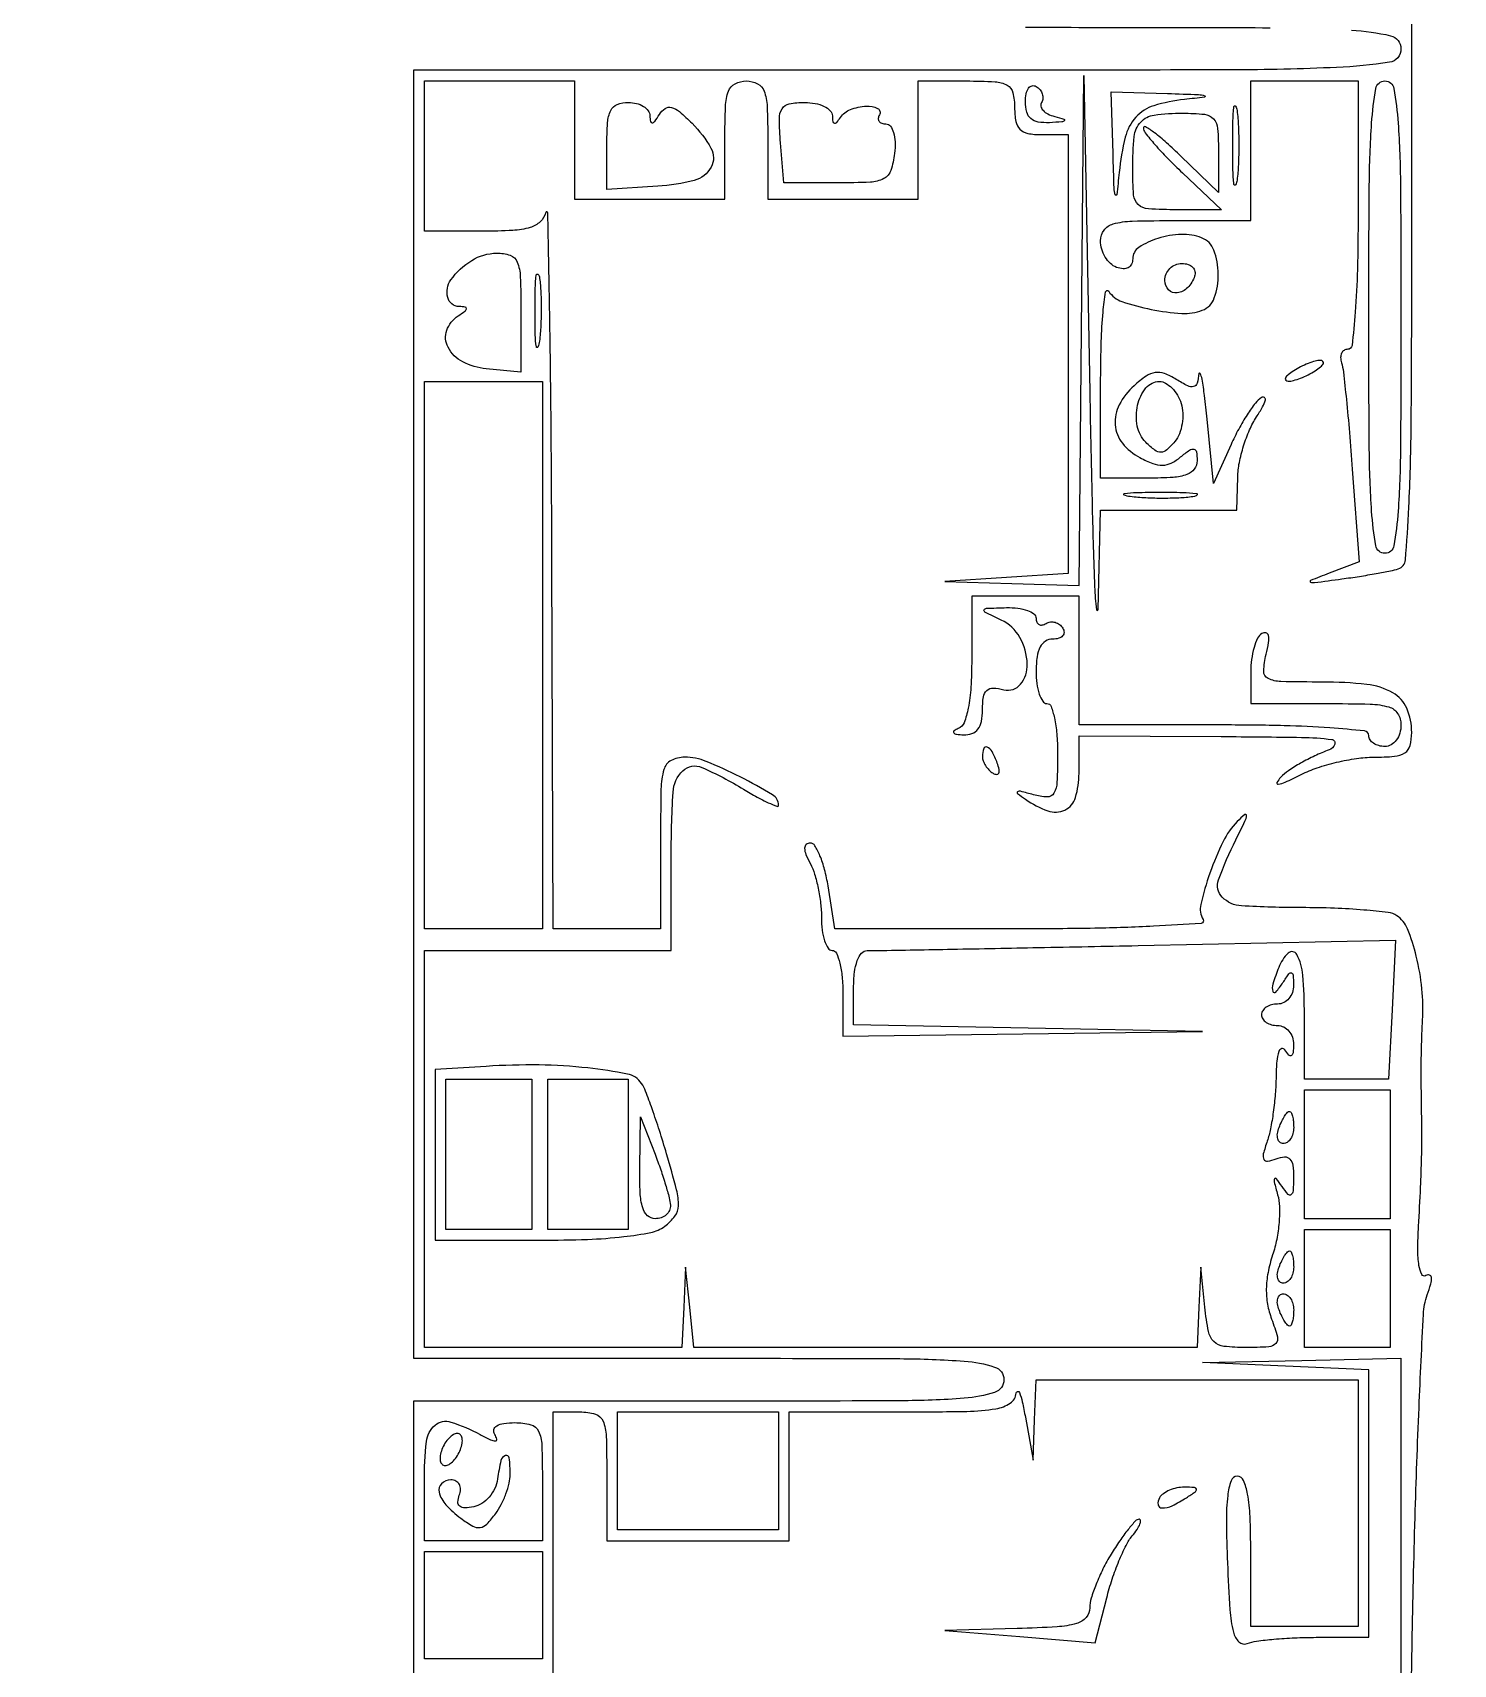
# Model space of a CAD drawing. Extents: x 23 to 255, y 40 to 184.
# Drawn here: x 23.39 to 34.59, y 154.69 to 167.55 of the extents above; entities that cross this region are included whole.
import ezdxf

# ---------------------------------------------------------------- set-up
doc = ezdxf.new("R2010")
doc.units = 0
doc.header["$MEASUREMENT"] = 0

msp = doc.modelspace()

# ---------------------------------------------------------------- linework, layer by layer
for points in [[(207.919475, 175.632891, 0.000007), (191.762556, 175.634099, 0.00002)], [(173.0434, 175.634494, 0.000013), (151.49745, 175.633531)], [(49.932728, 162.472053, 0.000008), (49.952466, 164.319505, 0.000321)], [(31.2174, 167.5926, -0.000802), (33.148325, 167.589503, -0.013469)], [(34.2207, 152.3223), (34.266583, 154.8603, -0.002551), (34.289472, 155.847599, -0.003781), (34.320489, 156.712564, -0.001721), (34.355009, 157.448883, -0.073847), (34.38566, 157.601879, 0.018443), (34.413005, 157.68776, 0.085546), (34.41822, 157.739371, 0.318534), (34.403188, 157.757707, 0.208157), (34.375022, 157.753648, -0.442233), (34.342034, 157.763105, -0.077804), (34.320291, 157.832515, -0.038304), (34.311179, 157.959368, -0.013402), (34.316973, 158.142269, 0.003019), (34.33314, 158.450342, 0.006733), (34.340867, 158.684926, 0.006629), (34.342337, 158.921844, 0.00284), (34.338308, 159.23835, -0.005893), (34.337488, 159.36205, -0.003669), (34.339301, 159.507087, -0.003681), (34.343192, 159.650113, -0.006661), (34.348798, 159.7671, 0.040766), (34.343777, 160.014572, 0.035321), (34.299229, 160.270433, 0.035149), (34.229146, 160.486783, 0.150832), (34.144642, 160.590655, 0.117612), (34.078247, 160.615215, 0.008905), (33.886263, 160.634932, 0.011884), (33.653773, 160.649077, 0.008757), (33.39585, 160.654105, -0.013257), (32.921136, 160.667632, -0.188263), (32.769462, 160.736674, -0.287385), (32.74024, 160.872595, -0.029474), (32.876296, 161.188351, 0.004144), (32.948521, 161.335051, 0.093297), (32.960749, 161.380442, 0.665414), (32.947088, 161.387444, 0.023093), (32.887409, 161.3322, 0.080375), (32.775947, 161.175207, 0.030604), (32.672155, 160.926809, 0.026072), (32.600135, 160.678665, 0.198527), (32.619306, 160.561082, -0.565164), (32.603395, 160.530162, -0.003588), (32.227667, 160.50776, -0.008548), (31.764575, 160.491416, -0.004546), (31.190905, 160.4862), (29.716225, 160.4862), (29.662113, 160.8246, 0.023466), (29.63509, 160.954249, 0.035414), (29.598464, 161.063595, 0.038839), (29.558304, 161.142334, 0.261078), (29.521424, 161.163, 0.183112), (29.49036, 161.151229, 0.216407), (29.477651, 161.12278, 0.096338), (29.487625, 161.073119, 0.025285), (29.522423, 160.999362, -0.04912), (29.55606, 160.918279, -0.022735), (29.584274, 160.807605, -0.022262), (29.603587, 160.687653, -0.028787), (29.61, 160.576362, 0.030934), (29.616153, 160.477001, 0.047939), (29.634851, 160.393188, 0.06123), (29.662076, 160.334998, 0.258241), (29.6946, 160.317, -0.295869), (29.727351, 160.295761, -0.04382), (29.754349, 160.217595, -0.037669), (29.773076, 160.108287, -0.023598), (29.7792, 159.9786), (29.7792, 159.6402), (31.19625, 159.659103), (32.6133, 159.678005), (31.23855, 159.703498), (29.8638, 159.728991), (29.8638, 160.022996, -0.028492), (29.870718, 160.144305, -0.058307), (29.89245, 160.236943, -0.087695), (29.926194, 160.295627, -0.225749), (29.96955, 160.315509, 0.008086), (30.050456, 160.315677, 0.000077), (30.640666, 160.326536, 0.000258), (31.319853, 160.339488, 0.000167), (32.1057, 160.355143), (34.1361, 160.396268), (34.107731, 159.849034), (34.079363, 159.3018), (33.748181, 159.3018), (33.417, 159.3018), (33.417, 159.8094, 0.019548), (33.404759, 160.122373, 0.104934), (33.356689, 160.285067, 0.493559), (33.289702, 160.295702, 0.111678), (33.214551, 160.183181, 0.014739), (33.16859, 160.051971, 0.145461), (33.167516, 159.994127, 0.596797), (33.191547, 159.988644, 0.036337), (33.2478, 160.0632, -0.011213), (33.295467, 160.133453, -0.309569), (33.315319, 160.140739, -0.327416), (33.328402, 160.124866, -0.011938), (33.331105, 160.04205, -0.08452), (33.321987, 159.985513, -0.094034), (33.294743, 159.93749, -0.101436), (33.253802, 159.905383, -0.116238), (33.2055, 159.894, 0.064853), (33.156986, 159.887681, 0.082425), (33.115877, 159.869149, 0.098894), (33.088377, 159.841663, 0.148195), (33.0786, 159.8094, 0.148195), (33.088377, 159.777137, 0.098894), (33.115877, 159.749651, 0.082425), (33.156986, 159.731119, 0.064853), (33.2055, 159.7248, -0.116238), (33.253802, 159.713417, -0.101436), (33.294743, 159.68131, -0.094034), (33.321987, 159.633287, -0.08452), (33.331105, 159.57675, -0.020782), (33.327771, 159.510534, -0.229807), (33.31443, 159.488461, -0.37413), (33.294629, 159.491264, -0.03708), (33.263585, 159.532957, 0.339572), (33.237735, 159.542398, 0.241238), (33.214828, 159.519828, 0.059793), (33.199247, 159.442953, 0.017182), (33.193635, 159.321457, -0.017239), (33.187387, 159.186524, -0.013885), (33.171661, 159.042169, -0.014113), (33.149645, 158.90955, -0.034589), (33.124059, 158.814093, 0.01785), (33.093208, 158.712684, 0.185401), (33.097781, 158.670106, 0.331116), (33.126779, 158.655824, 0.046169), (33.195304, 158.675094, -0.076851), (33.260479, 158.68919, -0.224639), (33.302067, 158.672467, -0.155319), (33.325239, 158.623034, -0.03418), (33.331105, 158.528301, -0.011372), (33.327966, 158.421008, -0.213523), (33.312966, 158.391675, -0.404628), (33.289077, 158.39387, -0.024851), (33.240963, 158.4558, 0.012348), (33.195178, 158.517873, 0.542229), (33.181681, 158.516749, 0.188752), (33.178731, 158.492461, 0.00554), (33.206081, 158.391022, -0.061928), (33.220274, 158.297576, -0.027433), (33.216797, 158.172639, -0.026639), (33.19852, 158.039013, -0.032405), (33.166783, 157.916758, 0.031525), (33.130204, 157.77686, 0.04415), (33.11674, 157.648448, 0.047647), (33.126305, 157.527619, 0.047311), (33.158567, 157.410486, -0.022688), (33.204114, 157.272095, -0.258441), (33.191287, 157.2181, -0.197189), (33.135313, 157.191586, -0.013247), (32.954713, 157.1868, -0.027197), (32.782356, 157.196182, -0.168847), (32.70354, 157.233605, -0.152382), (32.660604, 157.314, -0.020968), (32.632628, 157.50405), (32.599443, 157.8213), (32.585222, 157.50405), (32.571, 157.1868), (30.588007, 157.1868), (28.605014, 157.1868), (28.571828, 157.50405), (28.538643, 157.8213), (28.524422, 157.50405), (28.5102, 157.1868), (27.495, 157.1868), (26.4798, 157.1868), (26.4798, 158.7519), (26.4798, 160.317), (27.4527, 160.317), (28.4256, 160.317), (28.4256, 161.0361, -0.013733), (28.44007, 161.562839, -0.189338), (28.518039, 161.733216, -0.30536), (28.667326, 161.759556, -0.032371), (28.99665, 161.586927, 0.01055), (29.102145, 161.525621, 0.019405), (29.190833, 161.480957, 0.017082), (29.258812, 161.452731, 0.523856), (29.2716, 161.461587, 0.264602), (29.225082, 161.543333, 0.016023), (28.968812, 161.684687, 0.022262), (28.701967, 161.80626, 0.095619), (28.53135, 161.839484, 0.121422), (28.424885, 161.81343, 0.206577), (28.368089, 161.74344, 0.063812), (28.345121, 161.588154, 0.004847), (28.341, 161.163), (28.341, 160.4862), (27.918, 160.4862), (27.495, 160.4862), (27.485186, 163.38375, 0.00127), (27.478661, 164.484865, 0.002293), (27.46689, 165.386655, 0.000828), (27.452518, 166.131383, 0.870468), (27.436683, 166.13325, -0.142739), (27.393071, 166.060358, -0.11525), (27.313506, 166.014953, -0.059277), (27.176972, 165.991422, -0.013064), (26.938897, 165.9852), (26.4798, 165.9852), (26.4798, 166.5774), (26.4798, 167.1696), (27.072, 167.1696), (27.6642, 167.1696), (27.6642, 166.7043), (27.6642, 166.239), (28.2564, 166.239), (28.8486, 166.239), (28.8486, 166.7043, -0.009792), (28.853803, 166.969956, -0.077556), (28.877441, 167.090287, -0.189837), (28.928619, 167.148172, -0.118451), (29.0178, 167.1696, -0.118451), (29.106981, 167.148172, -0.189837), (29.158159, 167.090287, -0.077556), (29.181797, 166.969956, -0.009792), (29.187, 166.7043), (29.187, 166.239), (29.7792, 166.239), (30.3714, 166.239), (30.3714, 166.7043), (30.3714, 167.1696), (30.7521, 167.1696, -0.012699), (30.978818, 167.163841, -0.114574), (31.07358, 167.1367, -0.210352), (31.118789, 167.077112, -0.058662), (31.1328, 166.9581, 0.045527), (31.142592, 166.850784, 0.152009), (31.1751, 166.7889, 0.152009), (31.236984, 166.756392, 0.045527), (31.3443, 166.7466), (31.5558, 166.7466), (31.5558, 165.016522), (31.5558, 163.286444), (31.06935, 163.255918), (30.5829, 163.225393), (31.11165, 163.209397), (31.6404, 163.1934), (31.659624, 165.20265), (31.678848, 167.2119), (31.725, 164.7162, 0.001232), (31.744075, 163.805981, 0.003681), (31.763242, 163.183486, 0.021732), (31.778049, 163.00243, 0.927857), (31.790376, 163.00305), (31.8096, 163.7856), (32.346626, 163.7856), (32.883651, 163.7856), (32.891052, 164.045896, -0.042192), (32.904115, 164.161252, -0.026401), (32.937741, 164.293009, -0.026425), (32.984971, 164.420217, -0.04295), (33.039602, 164.521612, 0.017717), (33.087554, 164.600778, 0.064525), (33.109323, 164.655234, 0.335534), (33.101358, 164.674285, 0.276998), (33.078743, 164.673989, 0.090679), (33.030667, 164.630579, 0.019899), (32.966096, 164.539305, 0.020088), (32.898917, 164.426143, 0.018106), (32.838509, 164.304022), (32.700283, 163.9971), (32.649863, 164.5047, 0.005203), (32.62948, 164.690257, 0.014605), (32.610077, 164.819492, 0.06225), (32.595778, 164.8653, 0.767875), (32.585222, 164.863533, -0.044818), (32.571073, 164.78788, -0.267116), (32.543456, 164.760869, -0.183092), (32.497574, 164.765933, -0.021541), (32.406532, 164.817478, 0.048187), (32.313997, 164.863549, 0.12899), (32.241374, 164.871503, 0.114088), (32.168711, 164.842928, 0.033436), (32.073979, 164.768074, 0.08816), (31.957305, 164.617544, 0.142256), (31.925178, 164.459777, 0.149684), (31.982811, 164.315018, 0.101179), (32.120454, 164.200704, 0.033101), (32.222456, 164.154513, 0.094327), (32.298952, 164.141307, 0.111722), (32.367207, 164.157987, 0.057696), (32.441216, 164.206207, -0.019025), (32.51232, 164.260787, -0.21327), (32.546449, 164.267577, -0.311268), (32.56613, 164.24617, -0.034988), (32.571, 164.176659, -0.162441), (32.549072, 164.110945, -0.146184), (32.491189, 164.068175, -0.070827), (32.381678, 164.04545, -0.015801), (32.1903, 164.0394), (31.8096, 164.0394), (31.810895, 164.82195, -0.007479), (31.815779, 165.115902, -0.01503), (31.830068, 165.34747, -0.016347), (31.849972, 165.506669, -0.681429), (31.874345, 165.512053, 0.163189), (31.978955, 165.431641, 0.032841), (32.208635, 165.36902, 0.034771), (32.450408, 165.337165, 0.107384), (32.612375, 165.362051, 0.220039), (32.706976, 165.459375, 0.087265), (32.738135, 165.64772, 0.086818), (32.703185, 165.836208, 0.215194), (32.606577, 165.933773, 0.101468), (32.447465, 165.960131, 0.064968), (32.262139, 165.928732, 0.071707), (32.11226, 165.858033, 0.251849), (32.0634, 165.767184, -0.110969), (32.053938, 165.725077, -0.163123), (32.027876, 165.697955, -0.139428), (31.987206, 165.689504, -0.073683), (31.9365, 165.700806, -0.098143), (31.887979, 165.731367, -0.066864), (31.846877, 165.782242, -0.064008), (31.819082, 165.844789, -0.07271), (31.8096, 165.909651, -0.160091), (31.837284, 165.993899, -0.169523), (31.908959, 166.04293, -0.059213), (32.059854, 166.065092, -0.006884), (32.4018, 166.0698), (32.994, 166.0698), (32.994, 166.6197), (32.994, 167.1696), (33.417, 167.1696), (33.84, 167.1696), (33.84, 166.1121, -0.006402), (33.834529, 165.684849, -0.012932), (33.817211, 165.348691, -0.007332), (33.792973, 165.085979, -0.383307), (33.758055, 165.0546, 0.144608), (33.729521, 165.046171, 0.141596), (33.709867, 165.023536, 0.112822), (33.7026, 164.989277, 0.071759), (33.709081, 164.94885, -0.047177), (33.724315, 164.876652, -0.002933), (33.747852, 164.659153, -0.00432), (33.772172, 164.399219, -0.003189), (33.794766, 164.111147), (33.84748, 163.379193), (33.61109, 163.289059, 0.003565), (33.46545, 163.232334, 0.668032), (33.465279, 163.220397, 0.135088), (33.496093, 163.216096, 0.001411), (33.7131, 163.245053, 0.004884), (33.850411, 163.265139, 0.005353), (33.983159, 163.287342, 0.00502), (34.096231, 163.308674, 0.026615), (34.15725, 163.324236, 0.305688), (34.213588, 163.394691, 0.008251), (34.240491, 163.810006, 0.009882), (34.258327, 164.43742, 0.002164), (34.263, 165.517245), (34.263, 167.6772)], [(33.787125, 167.570241, -0.04187), (34.096236, 167.526438, -0.349897), (34.1784, 167.4234, -0.370579), (34.086904, 167.316904, -0.026953), (33.6708, 167.27627, -0.010272), (32.839278, 167.257218, -0.000591), (30.2868, 167.2542), (26.3952, 167.2542), (26.3952, 162.1782), (26.3952, 157.1022), (28.7217, 157.1022, -0.001058), (30.22887, 157.099012, -0.017094), (30.736238, 157.079512, -0.059599), (30.975173, 157.033149, -0.325872), (31.0482, 156.933, -0.325872), (30.975173, 156.832851, -0.059599), (30.736238, 156.786488, -0.017094), (30.22887, 156.766988, -0.001058), (28.7217, 156.7638), (26.3952, 156.7638), (26.3952, 145.8504), (26.3952, 134.937)], [(27.495, 153.7182), (27.495, 156.6792), (27.7065, 156.6792, -0.072846), (27.827983, 156.661407, -0.224968), (27.888038, 156.60729, -0.091609), (27.913326, 156.489846, -0.007344), (27.918, 156.1716), (27.918, 155.664), (28.6371, 155.664), (29.3562, 155.664), (29.3562, 156.1716), (29.3562, 156.6792), (30.2445, 156.6792, 0.004259), (30.756859, 156.683565, 0.036503), (30.985059, 156.704161, 0.105963), (31.098422, 156.748669, 0.230092), (31.144805, 156.82725, -0.333264), (31.156461, 156.840425, -0.367745), (31.171082, 156.832405, -0.037063), (31.193202, 156.758349, -0.009749), (31.2174, 156.6369), (31.27799, 156.2985), (31.289995, 156.61575), (31.302, 156.933), (32.571, 156.933), (33.84, 156.933), (33.84, 155.9601), (33.84, 154.9872), (33.417, 154.9872), (32.994, 154.9872), (32.994, 155.5794, 0.010079), (32.988466, 155.853887, 0.034097), (32.969066, 156.032017, 0.056672), (32.936999, 156.139525, 0.299998), (32.88825, 156.171799, 0.319345), (32.839082, 156.136968, 0.05572), (32.81225, 156.019691, 0.030976), (32.801878, 155.819091, 0.007593), (32.810296, 155.488498, 0.006123), (32.829803, 155.12003, 0.043612), (32.856893, 154.943542, 0.140931), (32.900629, 154.867066, 0.292349), (32.965265, 154.853799, -0.058077), (33.039393, 154.872757, -0.011193), (33.177305, 154.888265, -0.011777), (33.339898, 154.899018, -0.010622), (33.508519, 154.9026), (33.9246, 154.9026), (33.9246, 155.956541), (33.9246, 157.010483), (33.26895, 157.039316), (32.6133, 157.068149), (33.39585, 157.085175), (34.1784, 157.1022), (34.1784, 154.7757), (34.1784, 152.4492)]]:
    msp.add_lwpolyline(points, format="xyb")
for points in [[(31.344644, 167.000957, 0.199333), (31.3397, 166.970333, 0.130763), (31.356858, 166.938435, 0.088938), (31.395195, 166.9099, 0.051864), (31.449014, 166.889716, -0.010757), (31.521734, 166.869067, -0.53838), (31.525248, 166.857068, -0.201311), (31.505719, 166.847134, -0.005439), (31.40775, 166.841014, -0.053012), (31.318259, 166.845888, -0.138877), (31.26047, 166.872835, -0.150145), (31.228079, 166.924452, -0.065683), (31.2174, 167.005393, -0.048138), (31.223513, 167.068745, -0.106696), (31.242538, 167.113122, -0.184801), (31.270729, 167.131906, -0.196428), (31.30338, 167.126447, -0.082774), (31.332834, 167.100679, -0.092561), (31.350968, 167.067665, -0.10061), (31.35509, 167.032639, -0.118088)], [(32.471689, 167.023755, 0.047362), (32.230492, 166.974913, 0.137272), (32.088208, 166.884256, 0.123196), (32.004808, 166.726191, 0.034708), (31.957025, 166.449427, -0.004444), (31.937483, 166.273235, -0.803369), (31.92656, 166.272163, -0.070168), (31.917184, 166.325206, -0.001409), (31.908422, 166.59855), (31.8942, 167.085), (32.33835, 167.070778, -0.001637), (32.581856, 167.062184, -0.075263), (32.630838, 167.052824, -0.791133), (32.629681, 167.042041, -0.005041)], [(34.1784, 165.3084, -0.001955), (34.174326, 164.266289, -0.015065), (34.155808, 163.77855, -0.026801), (34.122581, 163.5068, -0.363766), (34.0515, 163.4472, -0.363766), (33.980419, 163.5068, -0.026801), (33.947192, 163.77855, -0.015065), (33.928674, 164.266289, -0.001955), (33.9246, 165.3084, -0.001955), (33.928674, 166.350511, -0.015065), (33.947192, 166.83825, -0.026801), (33.980419, 167.11, -0.363766), (34.0515, 167.1696, -0.363766), (34.122581, 167.11, -0.026801), (34.155808, 166.83825, -0.015065), (34.174326, 166.350511, -0.001955)], [(28.257695, 166.89465, 0.037913), (28.261717, 166.84909, 0.405225), (28.275297, 166.839043, 0.204371), (28.296012, 166.851355, 0.016674), (28.33231, 166.904636, -0.101391), (28.378377, 166.952451, -0.218971), (28.427621, 166.960944, -0.112153), (28.490716, 166.927797, -0.019579), (28.590016, 166.835984, -0.068613), (28.739212, 166.639068, -0.258386), (28.740058, 166.489654, -0.207368), (28.60723, 166.386181, -0.047201), (28.319089, 166.340115), (27.918, 166.314329), (27.918, 166.657365, -0.016946), (27.924272, 166.842364, -0.097924), (27.949582, 166.936371, -0.184713), (28.000626, 166.983663, -0.095779), (28.0872, 167.0004, -0.060533), (28.151999, 166.992526, -0.078496), (28.207078, 166.969336, -0.095937), (28.244209, 166.934989, -0.156456)], [(29.695895, 166.89465, 0.033084), (29.69941, 166.849915, 0.316819), (29.711854, 166.836774, 0.273966), (29.730282, 166.843206, 0.027707), (29.759345, 166.881854, -0.15559), (29.837722, 166.944294, -0.075015), (29.964504, 166.971882, -0.137396), (30.052436, 166.95327, -0.435437), (30.066586, 166.9017, 0.114199), (30.057509, 166.874866, 0.1848), (30.063782, 166.851909, 0.157046), (30.085087, 166.836471, 0.079039), (30.118226, 166.8312, -0.234006), (30.153297, 166.813836, -0.091555), (30.178371, 166.764317, -0.063427), (30.190394, 166.689547, -0.036844), (30.186669, 166.59855, -0.052079), (30.15685, 166.464334, -0.195107), (30.101788, 166.400021, -0.108502), (29.995977, 166.371736, -0.011262), (29.7369, 166.3659), (29.3139, 166.3659), (29.287643, 166.68315, -0.015936), (29.278096, 166.871275, -0.140733), (29.299328, 166.950837, -0.216483), (29.35533, 166.989479, -0.04443), (29.477993, 167.0004, -0.046814), (29.56099, 166.992612, -0.066273), (29.631352, 166.969336, -0.08578), (29.679077, 166.93505, -0.19347)], [(32.885999, 166.38705, -0.108536), (32.873556, 166.35184, -0.707215), (32.861901, 166.3544, -0.025693), (32.85392, 166.464919, -0.005179), (32.851878, 166.662, -0.005179), (32.85392, 166.859081, -0.025693), (32.861901, 166.9696, -0.707215), (32.873556, 166.97216, -0.108536), (32.885999, 166.93695, -0.019375), (32.896631, 166.811762, -0.011494), (32.900074, 166.662, -0.011494), (32.896631, 166.512238, -0.019375)], [(32.7402, 166.603104), (32.7402, 166.290409), (32.4441, 166.5774, 0.010578), (32.330431, 166.683002, 0.020812), (32.234979, 166.761118, 0.023663), (32.164468, 166.809039, 0.58605), (32.148, 166.799815, 0.169613), (32.161287, 166.761771, 0.010618), (32.238456, 166.668897, 0.014707), (32.337964, 166.560775, 0.010328), (32.455934, 166.444819), (32.763868, 166.1544), (32.413634, 166.1544, -0.014774), (32.187235, 166.161091, -0.173685), (32.107391, 166.195134, -0.189929), (32.070998, 166.270774, -0.018265), (32.0634, 166.4787, -0.024703), (32.075871, 166.730963, -0.160303), (32.126675, 166.845745, -0.178672), (32.232581, 166.90123, -0.032255), (32.4582, 166.9158, -0.025079), (32.628784, 166.907238, -0.186279), (32.699976, 166.871198, -0.165969), (32.732936, 166.794291, -0.01899)], [(27.2412, 165.34534), (27.2412, 164.87468), (26.966943, 164.90119, -0.09572), (26.782579, 164.955649, -0.152724), (26.666854, 165.070403, -0.20763), (26.656505, 165.204421, -0.170002), (26.746426, 165.318117, 0.015994), (26.799872, 165.354434, 0.210357), (26.81163, 165.374625, 0.403058), (26.801473, 165.387885, 0.03467), (26.75475, 165.391705, -0.339207), (26.663638, 165.463342, -0.21924), (26.688991, 165.601714, -0.103075), (26.853292, 165.755547, -0.133326), (27.05085, 165.812782, -0.089444), (27.155821, 165.795679, -0.214231), (27.211641, 165.742412, -0.088114), (27.236238, 165.627539, -0.008791)], [(32.551613, 165.630937, -0.113253), (32.4968, 165.540991, -0.165501), (32.414798, 165.499344, -0.244413), (32.346554, 165.523295, -0.190724), (32.3172, 165.59745, -0.099038), (32.327426, 165.64857, -0.097945), (32.356548, 165.692052, -0.097945), (32.40003, 165.721174, -0.099038), (32.45115, 165.7314, -0.077096), (32.499819, 165.723851, -0.119977), (32.535915, 165.701889, -0.144529), (32.553726, 165.669157, -0.134046)], [(27.387112, 165.119565, -0.069146), (27.374383, 165.071957, -0.756877), (27.362681, 165.073419, -0.031761), (27.354322, 165.169043, -0.005499), (27.352015, 165.3507, -0.005888), (27.353853, 165.53308, -0.025342), (27.361715, 165.641297, -0.556092), (27.373667, 165.646815, -0.212532), (27.386249, 165.627165, -0.024559), (27.397292, 165.518839, -0.012695), (27.40098, 165.382714, -0.01259), (27.397682, 165.24227, -0.018638)], [(33.3324, 164.8854, 0.027796), (33.2889, 164.853729, 0.102785), (33.267628, 164.827481, 0.335455), (33.27045, 164.811153, 0.190341), (33.2901, 164.803391, 0.067616), (33.331329, 164.808992, 0.024967), (33.387126, 164.827481, 0.024204), (33.446804, 164.85401, 0.026766), (33.5016, 164.8854, 0.027796), (33.5451, 164.917071, 0.102785), (33.566372, 164.943319, 0.335455), (33.56355, 164.959647, 0.190341), (33.5439, 164.967409, 0.067616), (33.502671, 164.961808, 0.024967), (33.446874, 164.943319, 0.024204), (33.387196, 164.91679, 0.026766)], [(32.445389, 164.62754, -0.067239), (32.458621, 164.551841, -0.051371), (32.453249, 164.467842, -0.052311), (32.431228, 164.388599, -0.079454), (32.394907, 164.327194, -0.034872), (32.33231, 164.261655, -0.180677), (32.286613, 164.243342, -0.172666), (32.238848, 164.259081, -0.031292), (32.167722, 164.321821, -0.149753), (32.099833, 164.449685, -0.103098), (32.102255, 164.614848, -0.117006), (32.168176, 164.750246, -0.224868), (32.2749, 164.8008, -0.130443), (32.323156, 164.787993, -0.068763), (32.372624, 164.749905, -0.061011), (32.415763, 164.693797, -0.056626)], [(32.551365, 163.894351, -0.024559), (32.443039, 163.883308, -0.012695), (32.306914, 163.87962, -0.01259), (32.16647, 163.882918, -0.018638), (32.043765, 163.893488, -0.069146), (31.996157, 163.906217, -0.756877), (31.997619, 163.917919, -0.031761), (32.093243, 163.926278, -0.005499), (32.2749, 163.928585, -0.005888), (32.45728, 163.926747, -0.025342), (32.565497, 163.918885, -0.556092), (32.571015, 163.906933, -0.212532)], [(30.7944, 162.60825, -0.015029), (30.787872, 162.391119, -0.033051), (30.766979, 162.226429, -0.042271), (30.73443, 162.11184, -0.209491), (30.68865, 162.065029, 0.051902), (30.654976, 162.047187, 0.449116), (30.652943, 162.032291, 0.185333), (30.674558, 162.020604, 0.021021), (30.73095, 162.015679, 0.09788), (30.796707, 162.025621, 0.146251), (30.843163, 162.059895, 0.114514), (30.870371, 162.121369, 0.047197), (30.879, 162.21258, -0.036036), (30.886372, 162.314737, -0.169429), (30.913131, 162.366167, -0.201856), (30.962801, 162.384694, -0.05366), (31.0482, 162.371913, 0.294191), (31.179224, 162.414818, 0.182125), (31.232275, 162.573948, 0.119193), (31.172773, 162.784217, 0.153281), (31.02705, 162.920946, -0.003977), (30.898707, 162.984107, -0.397891), (30.892428, 163.001408, -0.288934), (30.91031, 163.013616, -0.002965), (31.06935, 163.018474, -0.036685), (31.158454, 163.014129, -0.056038), (31.233659, 162.9962, -0.07434), (31.285036, 162.968506, -0.236253), (31.302, 162.934607, 0.098926), (31.308076, 162.904199, 0.176081), (31.325134, 162.88563, 0.169366), (31.350693, 162.881933, 0.090666), (31.380754, 162.893687, -0.108373), (31.414873, 162.905667, -0.099685), (31.451984, 162.902806, -0.095498), (31.486375, 162.885506, -0.090427), (31.512647, 162.85638, -0.136093), (31.522144, 162.823728, -0.190788), (31.511433, 162.795657, -0.140899), (31.480483, 162.776712, -0.067432), (31.433893, 162.7704, 0.140737), (31.375842, 162.75373, 0.133856), (31.334141, 162.708551, 0.086968), (31.309554, 162.630661, 0.033078), (31.302, 162.5166, 0.031626), (31.308156, 162.419373, 0.048861), (31.326851, 162.337354, 0.06271), (31.354091, 162.280529, 0.254951), (31.3866, 162.2628, -0.31227), (31.419483, 162.240044, -0.036154), (31.446349, 162.149295, -0.033268), (31.465086, 162.0245, -0.020633), (31.4712, 161.876399, -0.009485), (31.466727, 161.640636, -0.120969), (31.442562, 161.556188, -0.278476), (31.389455, 161.526612, -0.059857), (31.28085, 161.543541, 0.005506), (31.179851, 161.570754, 0.192299), (31.155994, 161.567689, 0.538239), (31.154974, 161.554213, 0.011991), (31.2174, 161.508237, 0.066652), (31.394989, 161.4163, 0.201469), (31.528256, 161.423372, 0.210595), (31.612604, 161.522495, 0.072606), (31.6404, 161.7129), (31.6404, 162.009), (32.76135, 162.002564, -0.002205), (33.393708, 161.996145, -0.027321), (33.633488, 161.979528, -0.477002), (33.656316, 161.942858, -0.225312), (33.611079, 161.896814, 0.021462), (33.499212, 161.850316, 0.01918), (33.387369, 161.79277, 0.019607), (33.290902, 161.733258, 0.055009), (33.230379, 161.682085, 0.070347), (33.200877, 161.640633, 0.606001), (33.210913, 161.626322, 0.076673), (33.266578, 161.642537, 0.007667), (33.391649, 161.703235, -0.035986), (33.517123, 161.755579, -0.022138), (33.671079, 161.799684, -0.022153), (33.828045, 161.829943, -0.036551), (33.962699, 161.8398, 0.021085), (34.127674, 161.84676, 0.12327), (34.209209, 161.874654, 0.188274), (34.249971, 161.931311, 0.062953), (34.263, 162.03438, 0.101978), (34.223683, 162.225148, 0.163812), (34.113816, 162.347608, 0.102499), (33.908573, 162.413472, 0.026567), (33.560109, 162.432, -0.005733), (33.230921, 162.435775, -0.108844), (33.13151, 162.460078, -0.295321), (33.096486, 162.518524, -0.052916), (33.11512, 162.650589, 0.020836), (33.134311, 162.743245, 0.090659), (33.133292, 162.799069, 0.286058), (33.113954, 162.819566, 0.205529), (33.081991, 162.814796, 0.143202), (33.048085, 162.777118, 0.041479), (33.019847, 162.703302, 0.03802), (33.000482, 162.610837, 0.032625), (32.994, 162.511607), (32.994, 162.2628), (33.5862, 162.2628, -0.006583), (33.936092, 162.258193, -0.063075), (34.083225, 162.235607, -0.183695), (34.15207, 162.184174, -0.142406), (34.1784, 162.0936, -0.072314), (34.168936, 162.028508, -0.08892), (34.141388, 161.97375, -0.10214), (34.100209, 161.937361, -0.130775), (34.0515, 161.9244, -0.064853), (34.002986, 161.930719, -0.082425), (33.961877, 161.949251, -0.098894), (33.934377, 161.976737, -0.148195), (33.9246, 162.009, 0.383731), (33.890974, 162.046363, 0.007812), (33.617925, 162.070883, 0.012845), (33.258732, 162.088228, 0.00564), (32.7825, 162.0936), (31.6404, 162.0936), (31.6404, 162.6012), (31.6404, 163.1088), (31.2174, 163.1088), (30.7944, 163.1088)], [(30.879, 161.844793, 0.088797), (30.885134, 161.810524, 0.053277), (30.903567, 161.773387, 0.051183), (30.930641, 161.739174, 0.061454), (30.962631, 161.713499, 0.1144), (30.991174, 161.703857, 0.32948), (31.008073, 161.713955, 0.155351), (31.01071, 161.744057, 0.036408), (30.99588, 161.793106, 0.029964), (30.954694, 161.883789, 0.168622), (30.916349, 161.919545, 0.444011), (30.888955, 161.907332, 0.079093)], [(26.96625, 159.402915), (26.5644, 159.377129), (26.5644, 158.704965), (26.5644, 158.0328), (27.39423, 158.0328, 0.008921), (27.765819, 158.039431, 0.019007), (28.052353, 158.060585, 0.022281), (28.263914, 158.093914, 0.108058), (28.374422, 158.142747, 0.075199), (28.454262, 158.221965, 0.154491), (28.482728, 158.304361, 0.070641), (28.468283, 158.429449, 0.007433), (28.389316, 158.713797, 0.00635), (28.332894, 158.897204, 0.007794), (28.275379, 159.066924, 0.006619), (28.223073, 159.207782, 0.054532), (28.191675, 159.268424, 0.199956), (28.080998, 159.34243, 0.021344), (27.768745, 159.39026, 0.024241), (27.383744, 159.413712, 0.019114)], [(28.419164, 158.30775, -0.121203), (28.411809, 158.267433, -0.107582), (28.386432, 158.233064, -0.097747), (28.346675, 158.210006, -0.082862), (28.2987, 158.202, -0.193409), (28.239337, 158.225855, -0.129554), (28.200684, 158.289052, -0.062085), (28.180927, 158.406088, -0.014812), (28.178236, 158.60385), (28.184672, 159.0057), (28.2987, 158.7096, -0.009112), (28.342825, 158.588483, -0.009975), (28.381123, 158.469415, -0.009484), (28.409863, 158.366482, -0.048169)], [(33.3324, 158.9211, -0.062722), (33.326289, 158.872579, -0.08088), (33.308329, 158.831477, -0.098158), (33.281707, 158.803971, -0.152681), (33.250455, 158.7942, -0.184534), (33.223334, 158.804562, -0.147206), (33.206886, 158.831477, -0.100118), (33.204558, 158.872509, -0.055937), (33.217206, 158.9211, -0.02136), (33.238282, 158.969708, -0.030395), (33.261365, 159.010723, -0.030693), (33.283389, 159.04063, -0.222225), (33.299151, 159.048, -0.289661), (33.312005, 159.039871, -0.046727), (33.322633, 159.010723, -0.039339), (33.329991, 158.96973, -0.024748)], [(33.3324, 157.8213, -0.062722), (33.326289, 157.772779, -0.08088), (33.308329, 157.731677, -0.098158), (33.281707, 157.704171, -0.152681), (33.250455, 157.6944, -0.184534), (33.223334, 157.704762, -0.147206), (33.206886, 157.731677, -0.100118), (33.204558, 157.772709, -0.055937), (33.217206, 157.8213, -0.02136), (33.238282, 157.869908, -0.030395), (33.261365, 157.910923, -0.030693), (33.283389, 157.94083, -0.222225), (33.299151, 157.9482, -0.289661), (33.312005, 157.940071, -0.046727), (33.322633, 157.910923, -0.039339), (33.329991, 157.86993, -0.024748)], [(33.3324, 157.4829, -0.024748), (33.329991, 157.43427, -0.039339), (33.322633, 157.393277, -0.046727), (33.312005, 157.364129, -0.289661), (33.299151, 157.356, -0.222225), (33.283389, 157.36337, -0.030693), (33.261365, 157.393277, -0.030395), (33.238282, 157.434292, -0.02136), (33.217206, 157.4829, -0.055937), (33.204558, 157.531491, -0.100118), (33.206886, 157.572523, -0.147206), (33.223334, 157.599438, -0.184534), (33.250455, 157.6098, -0.152681), (33.281707, 157.600029, -0.098158), (33.308329, 157.572523, -0.08088), (33.326289, 157.531421, -0.062722)], [(26.918571, 156.50156, 0.011387), (27.001751, 156.459451, 0.111926), (27.039828, 156.450819, 0.488752), (27.050565, 156.464609, 0.076633), (27.034916, 156.50156, -0.191803), (27.028187, 156.539716, -0.212333), (27.049923, 156.569978, -0.100867), (27.105671, 156.588974, -0.031849), (27.193907, 156.5946, -0.063842), (27.318739, 156.578596, -0.223695), (27.379409, 156.527993, -0.100689), (27.405461, 156.419079, -0.008521), (27.4104, 156.1293), (27.4104, 155.664), (26.9451, 155.664), (26.4798, 155.664), (26.4798, 156.1293, -0.025523), (26.495939, 156.445269, -0.193657), (26.564076, 156.574676, -0.259701), (26.688655, 156.599333, -0.044684)], [(26.618406, 156.3831, 0.049166), (26.605048, 156.334482, 0.08982), (26.605427, 156.293477, 0.13955), (26.618938, 156.266595, 0.209945), (26.642604, 156.2562, 0.142471), (26.674059, 156.265348, 0.060245), (26.708389, 156.293477, 0.052856), (26.740165, 156.334554, 0.046632), (26.764194, 156.3831, 0.049166), (26.777552, 156.431718, 0.08982), (26.777173, 156.472723, 0.13955), (26.763662, 156.499605, 0.209945), (26.739996, 156.51, 0.142471), (26.708541, 156.500852, 0.060245), (26.674211, 156.472723, 0.052856), (26.642435, 156.431646, 0.046632)], [(27.056734, 156.151314, -0.073531), (27.034408, 156.076091, -0.067636), (26.990823, 156.008148, -0.070889), (26.933063, 155.957098, -0.098767), (26.869306, 155.931234, -0.041304), (26.798321, 155.923687, -0.175951), (26.758549, 155.937087, -0.243031), (26.744168, 155.969232, -0.077721), (26.75549, 156.02202, 0.082621), (26.765125, 156.069176, 0.136983), (26.755712, 156.108389, 0.154006), (26.728548, 156.134068, 0.113409), (26.687934, 156.1434, 0.196304), (26.614606, 156.113457, 0.269123), (26.596034, 156.046261, 0.121597), (26.650319, 155.946452, 0.04793), (26.767167, 155.840855, 0.030945), (26.860657, 155.779977, 0.164008), (26.919802, 155.768589, 0.169265), (26.972708, 155.79548, 0.033466), (27.042117, 155.878175, 0.03966), (27.08595, 155.949333, 0.029665), (27.122971, 156.033701, 0.030305), (27.14842, 156.117878, 0.058317), (27.1566, 156.18777, 0.027493), (27.149521, 156.316416, 0.486409), (27.11882, 156.335468, 0.254548), (27.08332, 156.295178, 0.020516)], [(32.2749, 156.0024, 0.175918), (32.263608, 155.948173, 0.372932), (32.293706, 155.922098, 0.110887), (32.374799, 155.940306, 0.03301), (32.4864, 156.0024, 0.010223), (32.557697, 156.05057, 0.295079), (32.565564, 156.070137, 0.343021), (32.55082, 156.083024, 0.012098), (32.470243, 156.085705, 0.053738), (32.411643, 156.079925, 0.049393), (32.35385, 156.061768, 0.052761), (32.305324, 156.034719, 0.101161)], [(31.893273, 155.55825, 0.021301), (31.829084, 155.442118, 0.021096), (31.774784, 155.320577, 0.021513), (31.736454, 155.210455, 0.072576), (31.725316, 155.13525, -0.184114), (31.696149, 155.059213, -0.141554), (31.620144, 155.011655, -0.054788), (31.466787, 154.985581, -0.008198), (31.15395, 154.972261), (30.5829, 154.957322), (31.1751, 154.908811), (31.7673, 154.8603), (31.858773, 155.215129, -0.017672), (31.901818, 155.360627, -0.017086), (31.955464, 155.504391, -0.017284), (32.011322, 155.627521, -0.058134), (32.059482, 155.701579, 0.022959), (32.097667, 155.752142, 0.050778), (32.120796, 155.794536, 0.105035), (32.126073, 155.822173, 0.408181), (32.114815, 155.8332, 0.210842), (32.085785, 155.820389, 0.015342), (32.027502, 155.752433, 0.019349), (31.961417, 155.663589, 0.013332)]]:
    msp.add_lwpolyline(points, format="xyb", close=True)
for points in [[(27.4104, 162.6435), (27.4104, 160.4862), (26.9451, 160.4862), (26.4798, 160.4862), (26.4798, 162.6435), (26.4798, 164.8008), (26.9451, 164.8008), (27.4104, 164.8008)], [(27.3258, 158.7096), (27.3258, 158.1174), (26.9874, 158.1174), (26.649, 158.1174), (26.649, 158.7096), (26.649, 159.3018), (26.9874, 159.3018), (27.3258, 159.3018)], [(28.0872, 158.7096), (28.0872, 158.1174), (27.76995, 158.117395), (27.4527, 158.117389), (27.4527, 158.709402), (27.4527, 159.301415), (27.76995, 159.301608), (28.0872, 159.3018)], [(34.0938, 158.7096), (34.0938, 158.202), (33.7554, 158.202), (33.417, 158.202), (33.417, 158.7096), (33.417, 159.2172), (33.7554, 159.2172), (34.0938, 159.2172)], [(34.0938, 157.6521), (34.0938, 157.1868), (33.7554, 157.1868), (33.417, 157.1868), (33.417, 157.6521), (33.417, 158.1174), (33.7554, 158.1174), (34.0938, 158.1174)], [(29.2716, 156.2139), (29.2716, 155.7486), (28.6371, 155.7486), (28.0026, 155.7486), (28.0026, 156.2139), (28.0026, 156.6792), (28.6371, 156.6792), (29.2716, 156.6792)], [(27.4104, 155.1564), (27.4104, 154.7334), (26.9451, 154.7334), (26.4798, 154.7334), (26.4798, 155.1564), (26.4798, 155.5794), (26.9451, 155.5794), (27.4104, 155.5794)]]:
    msp.add_lwpolyline(points, close=True)

doc.saveas('drawing.dxf')
